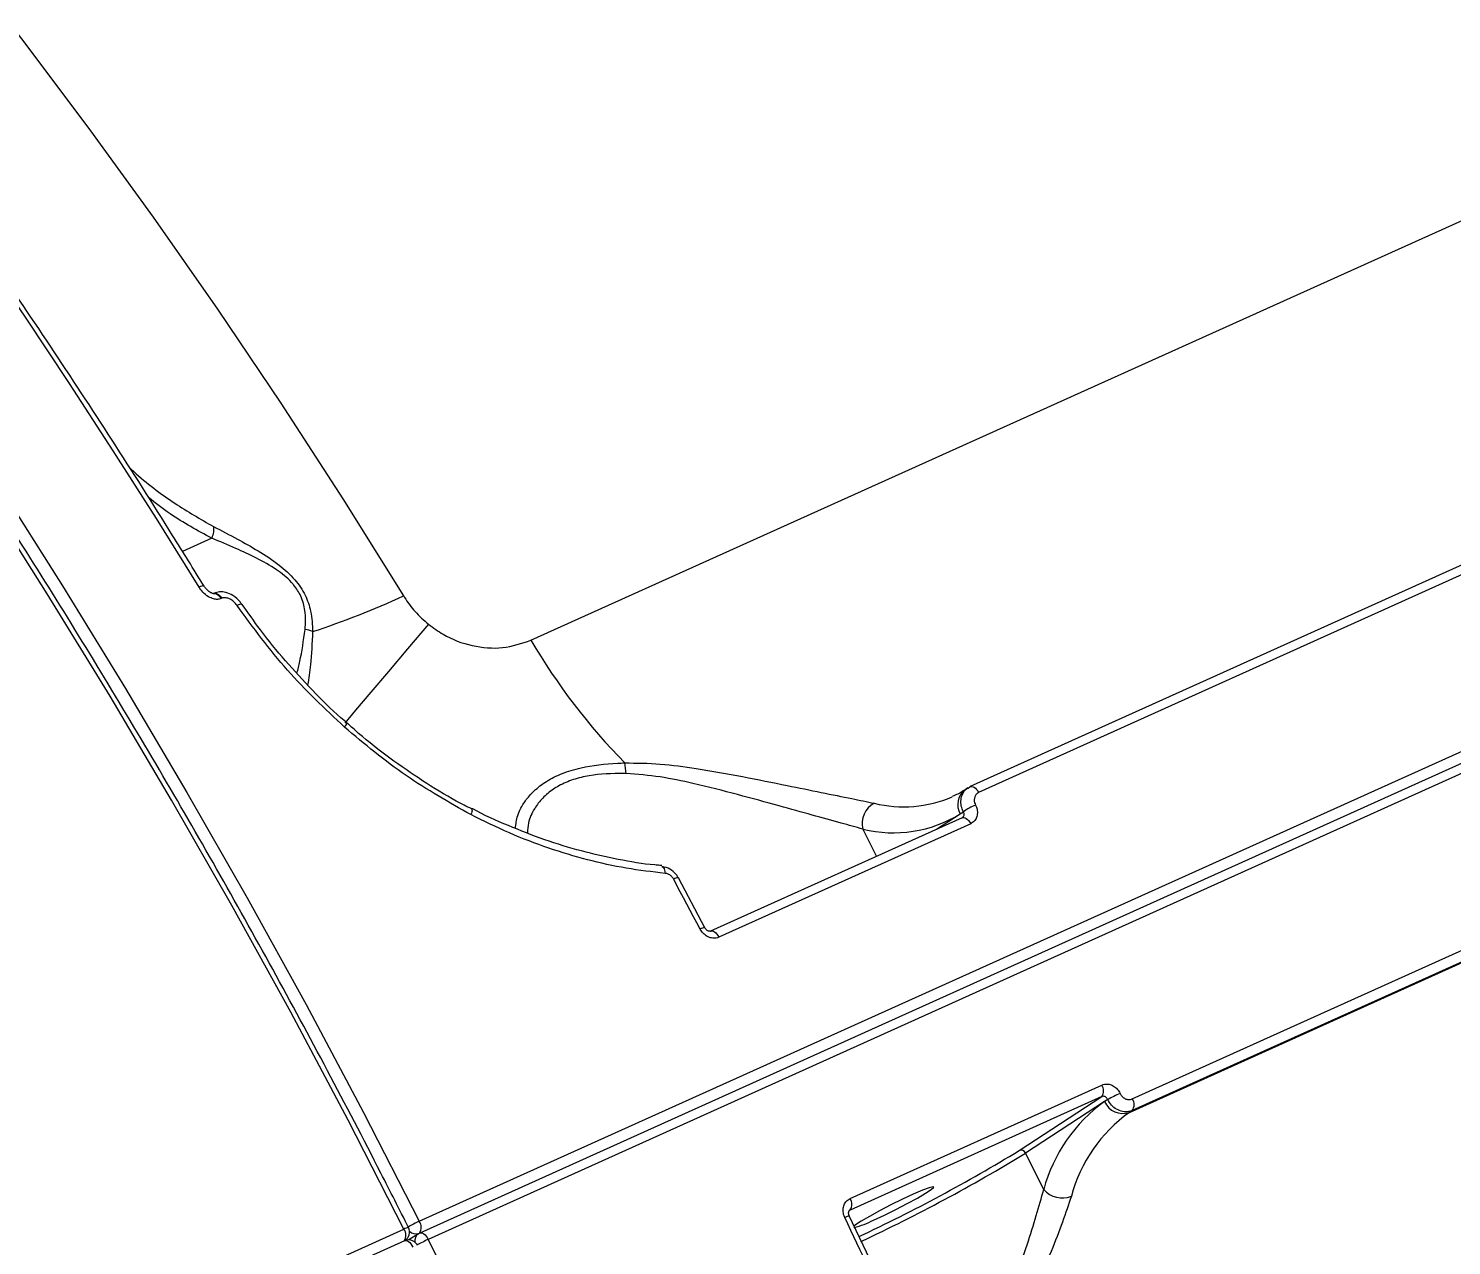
# Model space of a CAD drawing. Header units: millimetres. Extents: x -11024 to 8278, y -7837 to 5770.
# Drawn here: x 3698.3 to 3839.5, y -1047.4 to -926.7 of the extents above; entities that cross this region are included whole.
import ezdxf

# ---------------------------------------------------------------- set-up
doc = ezdxf.new("R2010")
doc.units = ezdxf.units.MM
doc.layers.add('DIKOM_ОБЪЕКТ', color=7, linetype='Continuous')
doc.layers.add('DIKOM_РАЗМЕР_ОБЪЕКТА', color=7, linetype='Continuous')
doc.styles.add('style1', font='arial.ttf', dxfattribs={"width": 0.8})
doc.dimstyles.new('1-50', dxfattribs={"dimtxt": 300, "dimasz": 200, "dimexe": 100, "dimexo": 0, "dimgap": 100, "dimtad": 1, "dimtxsty": 'style1', "dimcen": 200, "dimclrd": 7, "dimclre": 7, "dimclrt": 7, "dimadec": 1, "dimazin": 2, "dimtfac": 1, "dimtmove": 0, "dimatfit": 2, "dimfxl": 0, "dimlwd": 25, "dimlwe": 18, "dimarcsym": 0})

# ---------------------------------------------------------------- blocks, each defined once
blk = doc.blocks.new('*D9')
at = {"layer": 'Defpoints', "color": 0, "transparency": 16777216}
for p in [(3740.68, 3707.51), (-8191.56, -3797.25), (-1076.12, -3797.25)]:
    blk.add_point(p, dxfattribs=at)
at = {"layer": 'DIKOM_РАЗМЕР_ОБЪЕКТА', "color": 7, "lineweight": 18, "transparency": 16777216}
for p, q in [((3740.68, 3707.51), (-8291.56, 3707.51)), ((-1076.12, -3797.25), (-8291.56, -3797.25))]:
    blk.add_line(p, q, dxfattribs=at)
at = {"layer": 'DIKOM_РАЗМЕР_ОБЪЕКТА', "color": 7, "lineweight": 25, "transparency": 16777216}
blk.add_line((-8191.56, 3507.51), (-8191.56, -3597.25), dxfattribs=at)
at = {"layer": 'DIKOM_РАЗМЕР_ОБЪЕКТА', "color": 7, "transparency": 16777216}
for points in [[(-8224.9, 3507.51), (-8158.23, 3507.51), (-8191.56, 3707.51)], [(-8224.9, -3597.25), (-8158.23, -3597.25), (-8191.56, -3797.25)]]:
    blk.add_solid(points, dxfattribs=at)
at = {"layer": 'DIKOM_РАЗМЕР_ОБЪЕКТА', "color": 7, "transparency": 16777216, "insert": (-8444.74, -44.87), "char_height": 300, "attachment_point": 5, "rotation": 90, "style": 'style1'}
blk.add_mtext('7500', dxfattribs=at)
blk = doc.blocks.new('*D10')
at = {"layer": 'Defpoints', "color": 0, "transparency": 16777216}
for p in [(-7791.31, -186.83), (6174.94, -1432.98), (6174.94, -5371.27)]:
    blk.add_point(p, dxfattribs=at)
at = {"layer": 'DIKOM_РАЗМЕР_ОБЪЕКТА', "color": 7, "lineweight": 18, "transparency": 16777216}
for p, q in [((-7791.31, -186.83), (-7791.31, -5471.27)), ((6174.94, -1432.98), (6174.94, -5471.27))]:
    blk.add_line(p, q, dxfattribs=at)
at = {"layer": 'DIKOM_РАЗМЕР_ОБЪЕКТА', "color": 7, "lineweight": 25, "transparency": 16777216}
blk.add_line((-7591.31, -5371.27), (5974.94, -5371.27), dxfattribs=at)
at = {"layer": 'DIKOM_РАЗМЕР_ОБЪЕКТА', "color": 7, "transparency": 16777216}
for points in [[(-7591.31, -5337.93), (-7591.31, -5404.6), (-7791.31, -5371.27)], [(5974.94, -5337.93), (5974.94, -5404.6), (6174.94, -5371.27)]]:
    blk.add_solid(points, dxfattribs=at)
at = {"layer": 'DIKOM_РАЗМЕР_ОБЪЕКТА', "color": 7, "transparency": 16777216, "insert": (-1343.68, -5118.1), "char_height": 300, "attachment_point": 5, "style": 'style1'}
blk.add_mtext('14000', dxfattribs=at)

msp = doc.modelspace()

# ---------------------------------------------------------------- linework, layer by layer
at = {"layer": 'DIKOM_ОБЪЕКТ', "color": 7, "linetype": 'Continuous', "lineweight": 15}
for p, q in [((3748.159, -987.416), (4021.355, -864.288)), ((3737.073, -1045.045), (4114.864, -874.778)), ((4114.913, -875.936), (3737.122, -1046.204)), ((4115.761, -876.565), (3737.97, -1046.833)), ((3856.539, -972.734), (3791.752, -1001.933)), ((3857.368, -973.325), (3792.581, -1002.524)), ((3716.488, -977.303), (3713.585, -978.612)), ((3716.707, -982.762), (3716.654, -982.786)), ((3717.479, -983.252), (3717.411, -983.283)), ((3719.462, -983.84), (3719.458, -983.833)), ((3791.518, -1002.061), (3791.229, -1002.249)), ((3791.533, -1002.083), (3791.716, -1001.953)), ((3791.716, -1001.953), (3791.752, -1001.933)), ((3807.831, -1032.912), (3872.617, -1003.713)), ((3742.26, -1004.183), (3742.265, -1004.185)), ((3790.961, -1005.015), (3765.983, -1016.272)), ((3788.404, -1006.167), (3790.762, -1004.628)), ((3790.762, -1004.628), (3791.067, -1004.428)), ((3790.97, -1005.006), (3790.956, -1005.013)), ((3807.536, -1034.24), (3872.322, -1005.041)), ((3872.61, -1004.853), (3807.824, -1034.052)), ((3791.792, -1005.611), (3766.814, -1016.868)), ((3781.095, -1006.144), (3782.452, -1008.849)), ((3761.143, -1009.758), (3760.953, -1009.744)), ((3765.412, -1015.923), (3762.788, -1010.984)), ((3779.821, -1042.788), (3804.799, -1031.53)), ((3804.795, -1032.676), (3779.817, -1043.933)), ((3796.611, -1038.018), (3804.795, -1032.676)), ((3805.08, -1033.161), (3797.226, -1038.288)), ((3805.385, -1032.961), (3805.08, -1033.161)), ((3807.824, -1034.052), (3807.536, -1034.24)), ((3799.038, -1041.9), (3797.226, -1038.288)), ((3782.153, -1049.575), (3779.749, -1044.492)), ((3779.817, -1043.933), (3779.765, -1043.967)), ((3779.817, -1043.933), (3779.771, -1043.966)), ((3357.757, -1216.09), (3735.549, -1045.822)), ((3736.986, -1046.278), (3736.044, -1046.893)), ((3735.597, -1046.981), (3357.806, -1217.248)), ((3735.66, -1046.947), (3735.619, -1046.971)), ((3735.627, -1046.968), (3735.66, -1046.947))]:
    msp.add_line(p, q, dxfattribs=at)
at = {"layer": 'DIKOM_ОБЪЕКТ', "color": 7, "linetype": 'Continuous', "lineweight": 15, "flags": 128}
for points in [[(3690.945, -919.225), (3697.619, -927.772), (3704.2, -936.522), (3710.683, -945.467), (3717.062, -954.598), (3723.331, -963.906), (3729.484, -973.384), (3735.515, -983.022)], [(3661.81, -924.577), (3668.713, -933.692), (3675.521, -943.001), (3682.226, -952.499), (3688.823, -962.175), (3695.306, -972.024), (3701.672, -982.035), (3707.912, -992.201), (3714.024, -1002.512), (3720, -1012.962), (3725.837, -1023.539), (3731.53, -1034.237), (3737.073, -1045.045)], [(3735.549, -1045.822), (3730.007, -1035.013), (3724.315, -1024.315), (3718.479, -1013.736), (3712.503, -1003.286), (3706.393, -992.973), (3700.153, -982.807), (3693.789, -972.794), (3687.306, -962.945), (3680.71, -953.267), (3674.005, -943.769), (3667.199, -934.458), (3660.296, -925.342)], [(3715.227, -982.157), (3710.999, -975.355), (3706.715, -968.624), (3702.377, -961.966), (3697.987, -955.384), (3693.546, -948.88), (3689.056, -942.457), (3684.518, -936.118), (3679.935, -929.863)], [(3715.721, -982.059), (3715.717, -982.054), (3715.674, -982.033), (3715.6, -982.033), (3715.498, -982.055), (3715.372, -982.097), (3715.227, -982.157)], [(3716.639, -982.793), (3716.736, -982.769), (3716.901, -982.797), (3717.078, -982.898), (3717.253, -983.065), (3717.411, -983.283)], [(3716.708, -982.762), (3716.804, -982.739), (3716.969, -982.766), (3717.146, -982.868), (3717.321, -983.034), (3717.479, -983.252)], [(3719.458, -983.833), (3719.45, -983.826), (3719.408, -983.818), (3719.338, -983.83), (3719.244, -983.862), (3719.129, -983.913), (3718.997, -983.981)], [(3737.99, -985.837), (3735.918, -988.272), (3734.01, -990.518), (3732.285, -992.553), (3730.759, -994.356), (3729.681, -995.634)], [(3791.752, -1001.933), (3791.807, -1001.915), (3791.911, -1001.911), (3792.024, -1001.941), (3792.143, -1002.004), (3792.262, -1002.098), (3792.377, -1002.218), (3792.485, -1002.362), (3792.581, -1002.524)], [(3742.265, -1004.185), (3742.288, -1004.201), (3742.307, -1004.252), (3742.308, -1004.332), (3742.292, -1004.438), (3742.258, -1004.568), (3742.208, -1004.715)], [(3790.961, -1005.015), (3791.016, -1004.997), (3791.12, -1004.993), (3791.234, -1005.023), (3791.353, -1005.087), (3791.473, -1005.181), (3791.588, -1005.303), (3791.696, -1005.448), (3791.792, -1005.611)], [(3761.141, -1009.871), (3761.17, -1009.874), (3761.244, -1009.909), (3761.311, -1009.978), (3761.369, -1010.08), (3761.416, -1010.209), (3761.45, -1010.363), (3761.47, -1010.535)], [(3764.947, -1016.071), (3764.62, -1015.451), (3764.293, -1014.832), (3763.965, -1014.213), (3763.637, -1013.595), (3763.308, -1012.977), (3762.979, -1012.36), (3762.649, -1011.743), (3762.319, -1011.126)], [(3765.983, -1016.272), (3766.038, -1016.254), (3766.142, -1016.25), (3766.256, -1016.281), (3766.375, -1016.344), (3766.495, -1016.439), (3766.611, -1016.561), (3766.718, -1016.706), (3766.814, -1016.868)], [(3782.158, -1044.929), (3783.228, -1044.431), (3784.369, -1043.87), (3785.491, -1043.29), (3786.502, -1042.74), (3787.32, -1042.263), (3787.879, -1041.898), (3788.134, -1041.674), (3788.063, -1041.611), (3787.674, -1041.712), (3786.997, -1041.971), (3786.087, -1042.365), (3785.018, -1042.863), (3783.876, -1043.424), (3782.754, -1044.004), (3781.743, -1044.554), (3780.925, -1045.032), (3780.366, -1045.397), (3780.161, -1045.562)], [(3781.706, -1049.76), (3781.408, -1049.123), (3781.108, -1048.486), (3780.808, -1047.85), (3780.507, -1047.214), (3780.206, -1046.578), (3779.905, -1045.942), (3779.602, -1045.307), (3779.299, -1044.672)], [(3737.122, -1046.204), (3737.179, -1046.185), (3737.286, -1046.183), (3737.403, -1046.216), (3737.525, -1046.284), (3737.647, -1046.384), (3737.765, -1046.512), (3737.874, -1046.664), (3737.97, -1046.833)], [(3735.597, -1046.981), (3735.655, -1046.962), (3735.762, -1046.96), (3735.879, -1046.993), (3736.001, -1047.061), (3736.123, -1047.161), (3736.241, -1047.289), (3736.35, -1047.441), (3736.446, -1047.61)], [(3737.97, -1046.833), (3743.333, -1057.758), (3748.537, -1068.775), (3753.578, -1079.872), (3758.45, -1091.043), (3763.15, -1102.276), (3767.675, -1113.562), (3772.019, -1124.892), (3776.181, -1136.256), (3780.155, -1147.646), (3783.939, -1159.05), (3787.529, -1170.46), (3790.923, -1181.866), (3794.117, -1193.258)]]:
    msp.add_lwpolyline(points, dxfattribs=at)
at = {"layer": 'DIKOM_ОБЪЕКТ', "color": 7, "linetype": 'Continuous', "lineweight": 15}
for centre, radius, start, end in [((3699.363, -904.137), 86.774, 288.21688, 294.62111), ((3725.353, -988.985), 2.677, 64.86306, 81.45041), ((3802.383, -955.593), 62.873, 210.40809, 224.40046), ((3728.179, -994.605), 2.043, 315.70705, 328.57968), ((3751.231, -1000.958), 6.381, 2.83543, 12.44369), ((3792.317, -1003.698), 1.812, 126.88235, 210.86314), ((3783.306, -1005.59), 2.279, 118.41002, 194.07127), ((3785.137, -991.746), 12.193, 256.16263, 293.32622), ((3795.293, -1010.58), 7.464, 113.92589, 124.49017), ((3784.141, -993.994), 12.526, 255.92231, 301.90608), ((3762.769, -1011.767), 0.783, 88.61608, 125.04359), ((3765.426, -1016.775), 0.852, 90.89825, 124.22527), ((3804, -1032.1), 0.981, 324.07591, 35.49481), ((3814.289, -1045.986), 15.789, 125.67879, 165.00249), ((3806.885, -1032.388), 1.963, 203.16757, 289.36871), ((3815.048, -1051.185), 20.627, 114.11963, 117.93429), ((3807.033, -1033.478), 0.978, 323.99393, 35.33516), ((3816.307, -1046.455), 15.038, 125.68092, 165.00083), ((3712.517, -900.3), 161.364, 294.99361, 301.40935), ((3708.841, -893.149), 169.933, 295.09184, 301.34007), ((3796.774, -1038.482), 0.491, 23.18131, 109.36755), ((3800.889, -1040.249), 2.481, 221.72453, 291.08385), ((3779.022, -1043.357), 0.981, 324.07591, 35.49481), ((3780.336, -1046.608), 2.196, 105.51516, 118.16596), ((3777.181, -1034.937), 11.164, 285.80223, 296.4759), ((3736.159, -1046.814), 1.165, 97.52055, 121.59203), ((3734.721, -1046.425), 1.024, 326.47789, 36.09331), ((3735.113, -1046.109), 1, 303.11703, 26.7137), ((3741.862, -1055.697), 11.679, 114.21011, 120.30245), ((3736.756, -1045.373), 0.914, 224.97961, 289.21898), ((3737.468, -1046.965), 0.84, 125.05372, 190.58952), ((3737.532, -1047.115), 1, 114.26071, 123.13844), ((3736.247, -1045.648), 1.022, 326.31244, 36.13974), ((3736.008, -1047.893), 1, 43.88071, 114.26071), ((3736.008, -1047.893), 1, 26.57172, 43.88071), ((3743.233, -1058.491), 12.791, 114.29816, 119.81296)]:
    msp.add_arc(centre, radius, start, end, dxfattribs=at)
for points, knots in [([(3736.006, -1045.66), (3735.097, -1043.862), (3732.458, -1038.648), (3727.987, -1030.09), (3722.552, -1020.026), (3716.988, -1010.072), (3711.302, -1000.236), (3705.495, -990.524), (3699.574, -980.944), (3693.543, -971.504), (3687.406, -962.21), (3681.167, -953.069), (3674.832, -944.089), (3668.405, -935.276), (3661.891, -926.635), (3655.294, -918.176), (3648.621, -909.902), (3641.875, -901.821), (3635.062, -893.939), (3628.187, -886.262), (3621.255, -878.795), (3614.272, -871.544), (3607.241, -864.515), (3600.17, -857.712), (3593.062, -851.142), (3585.923, -844.808), (3578.76, -838.716), (3571.575, -832.87), (3564.377, -827.275), (3557.169, -821.935), (3549.957, -816.854), (3542.747, -812.036), (3535.543, -807.484), (3528.352, -803.203), (3521.178, -799.195), (3514.027, -795.463), (3506.905, -792.01), (3499.817, -788.84), (3492.767, -785.954), (3485.762, -783.354), (3478.807, -781.043), (3471.907, -779.023), (3465.067, -777.295), (3458.293, -775.86), (3451.59, -774.721), (3444.962, -773.873), (3438.42, -773.339), (3433.251, -773.093), (3430.297, -773.131), (3429.461, -773.142)], [0, 0, 0, 0, 0.0114597, 0.0332319, 0.0550046, 0.0767775, 0.0985505, 0.1203238, 0.1420971, 0.163871, 0.1856448, 0.207419, 0.2291935, 0.2509686, 0.2727437, 0.2945196, 0.3162958, 0.3380724, 0.3598495, 0.3816271, 0.4034055, 0.4251842, 0.4469636, 0.4687435, 0.4905241, 0.5123053, 0.5340873, 0.5558697, 0.5776527, 0.5994366, 0.6212208, 0.6430055, 0.6647904, 0.6865758, 0.7083612, 0.7301466, 0.7519313, 0.7737157, 0.7954991, 0.817281, 0.8390614, 0.8608394, 0.8826147, 0.9043867, 0.9261546, 0.9479181, 0.9696767, 0.9914293, 1, 1, 1, 1]), ([(3715.721, -982.059), (3714.683, -980.378), (3711.672, -975.503), (3706.603, -967.539), (3700.484, -958.22), (3694.261, -949.054), (3688.051, -940.207), (3683.432, -933.829), (3680.927, -930.444), (3680.464, -929.818)], [0, 0, 0, 0, 0.0925202, 0.2683009, 0.4440863, 0.6198767, 0.7956669, 0.9622112, 1, 1, 1, 1]), ([(3708.342, -970.323), (3708.473, -970.446), (3709.877, -971.754), (3712.613, -973.812), (3715.358, -975.398), (3716.653, -976.146)], [0, 0, 0, 0, 0.0518137, 0.5529432, 1, 1, 1, 1]), ([(3716.494, -977.298), (3715.085, -976.545), (3712.907, -975.379), (3710.915, -973.816), (3710.21, -973.263)], [0, 0, 0, 0, 0.6465261, 1, 1, 1, 1]), ([(3716.653, -976.146), (3716.656, -976.177), (3716.674, -976.342), (3716.661, -976.717), (3716.553, -977.091), (3716.494, -977.298)], [0, 0, 0, 0, 0.0927032, 0.4978119, 1, 1, 1, 1]), ([(3716.653, -976.146), (3717.442, -976.553), (3718.893, -977.302), (3721.101, -978.535), (3723.063, -979.812), (3724.728, -981.295), (3725.824, -982.927), (3726.416, -984.744), (3726.463, -985.899), (3726.49, -986.562)], [0, 0, 0, 0, 0.183993, 0.3384113, 0.4956214, 0.6241629, 0.7374547, 0.849209, 1, 1, 1, 1]), ([(3716.488, -977.303), (3716.489, -977.303), (3716.491, -977.302), (3716.493, -977.3), (3716.493, -977.299), (3716.494, -977.298)], [0, 0, 0, 0, 0.4118514, 0.761352, 1, 1, 1, 1]), ([(3725.751, -986.338), (3725.786, -985.732), (3725.847, -984.693), (3725.431, -983.132), (3724.839, -982.19), (3724.05, -981.281), (3722.801, -980.282), (3720.898, -979.233), (3718.722, -978.231), (3717.276, -977.63), (3716.488, -977.303)], [0, 0, 0, 0, 0.1504191, 0.2579361, 0.3421057, 0.3655903, 0.4905404, 0.6470528, 0.8079194, 1, 1, 1, 1]), ([(3717.411, -983.283), (3717.294, -983.319), (3717.061, -983.392), (3716.617, -983.328), (3716.103, -983.099), (3715.598, -982.688), (3715.344, -982.325), (3715.227, -982.157)], [0, 0, 0, 0, 0.1522329, 0.3040609, 0.5080507, 0.7732349, 1, 1, 1, 1]), ([(3716.653, -982.788), (3716.655, -982.787), (3716.66, -982.785), (3716.642, -982.788), (3716.584, -982.781), (3716.494, -982.756), (3716.354, -982.694), (3716.149, -982.56), (3715.912, -982.344), (3715.791, -982.15), (3715.731, -982.054)], [0, 0, 0, 0, 0.02691151, 0.08863392, 0.15422606, 0.22792143, 0.33206542, 0.49595396, 0.74866573, 1, 1, 1, 1]), ([(3719.448, -983.84), (3719.4, -983.766), (3719.18, -983.427), (3718.657, -982.985), (3717.936, -982.657), (3717.268, -982.576), (3716.887, -982.707), (3716.712, -982.767)], [0, 0, 0, 0, 0.08303972, 0.38040905, 0.61856344, 0.82403549, 1, 1, 1, 1]), ([(3718.997, -983.981), (3718.892, -983.849), (3718.684, -983.587), (3718.297, -983.324), (3717.937, -983.199), (3717.665, -983.187), (3717.532, -983.234), (3717.479, -983.252)], [0, 0, 0, 0, 0.27185704, 0.53882499, 0.7374883, 0.89658302, 1, 1, 1, 1]), ([(3729.641, -996.032), (3727.699, -994.199), (3723.765, -990.487), (3720.599, -986.168), (3718.997, -983.981)], [0, 0, 0, 0, 0.4937624, 1, 1, 1, 1]), ([(3729.936, -995.654), (3729.72, -995.471), (3728.505, -994.441), (3726.436, -992.38), (3723.761, -989.474), (3721.425, -986.615), (3720.079, -984.683), (3719.481, -983.825)], [0, 0, 0, 0, 0.0535932, 0.3009665, 0.5498285, 0.8000842, 1, 1, 1, 1]), ([(3735.515, -983.022), (3735.546, -983.071), (3735.881, -983.61), (3736.63, -984.625), (3737.531, -985.428), (3737.99, -985.837)], [0, 0, 0, 0, 0.04680975, 0.51426955, 1, 1, 1, 1]), ([(3724.937, -990.701), (3725.037, -990.313), (3725.359, -989.055), (3725.591, -987.449), (3725.751, -986.338)], [0, 0, 0, 0, 0.3086994, 1, 1, 1, 1]), ([(3726.49, -986.562), (3726.435, -987.699), (3726.337, -989.677), (3726.098, -991.207), (3725.996, -991.857)], [0, 0, 0, 0, 0.574629, 1, 1, 1, 1]), ([(3737.99, -985.837), (3738.466, -986.183), (3739.798, -987.153), (3742.347, -988.084), (3745.421, -988.337), (3747.24, -987.725), (3748.159, -987.416)], [0, 0, 0, 0, 0.1529523, 0.4283752, 0.7114416, 1, 1, 1, 1]), ([(3742.208, -1004.715), (3740.024, -1003.489), (3735.605, -1001.008), (3731.645, -997.704), (3729.641, -996.032)], [0, 0, 0, 0, 0.4941822, 1, 1, 1, 1]), ([(3742.284, -1004.15), (3741.772, -1003.892), (3740.107, -1003.055), (3737.383, -1001.38), (3734.146, -999.137), (3731.661, -997.212), (3730.311, -995.987), (3729.941, -995.65)], [0, 0, 0, 0, 0.11633932, 0.3779889, 0.63965071, 0.90105932, 1, 1, 1, 1]), ([(3746.618, -1006.073), (3746.667, -1005.651), (3746.769, -1004.763), (3747.443, -1003.48), (3748.437, -1002.329), (3749.649, -1001.392), (3751.215, -1000.601), (3753.526, -999.897), (3755.723, -999.64), (3757.229, -999.59), (3757.462, -999.583)], [0, 0, 0, 0, 0.1433277, 0.3011056, 0.4144558, 0.5306251, 0.6451924, 0.7641503, 0.9635378, 1, 1, 1, 1]), ([(3757.462, -999.583), (3758.638, -999.595), (3760.994, -999.619), (3764.948, -1000.181), (3769.198, -1000.928), (3773.372, -1001.78), (3777.003, -1002.516), (3779.966, -1003.117), (3781.504, -1003.436), (3782.221, -1003.585)], [0, 0, 0, 0, 0.1281527, 0.2567367, 0.4268158, 0.5968754, 0.7373083, 0.8775714, 1, 1, 1, 1]), ([(3757.604, -1000.642), (3757.384, -1000.638), (3755.977, -1000.616), (3753.997, -1000.766), (3751.934, -1001.344), (3750.948, -1001.823), (3750.052, -1002.396), (3749.257, -1003.066), (3748.397, -1004.209), (3747.867, -1005.402), (3747.82, -1006.2), (3747.801, -1006.53)], [0, 0, 0, 0, 0.0381428, 0.2442205, 0.3514956, 0.4629301, 0.4835284, 0.601027, 0.7220597, 0.8848936, 1, 1, 1, 1]), ([(3781.095, -1006.144), (3780.398, -1005.951), (3778.908, -1005.539), (3776.071, -1004.762), (3772.629, -1003.807), (3768.66, -1002.709), (3764.678, -1001.7), (3760.95, -1000.9), (3758.73, -1000.729), (3757.604, -1000.642)], [0, 0, 0, 0, 0.1227075, 0.2624599, 0.4060196, 0.5749239, 0.748263, 0.8723704, 1, 1, 1, 1]), ([(3791.229, -1002.249), (3790.999, -1002.398), (3790.596, -1002.658), (3790.153, -1002.83), (3789.964, -1002.903)], [0, 0, 0, 0, 0.5722466, 1, 1, 1, 1]), ([(3791.067, -1004.428), (3791.007, -1004.294), (3790.856, -1003.956), (3790.787, -1003.372), (3790.912, -1002.767), (3791.172, -1002.308), (3791.434, -1002.145), (3791.533, -1002.083)], [0, 0, 0, 0, 0.1547669, 0.3891944, 0.6234847, 0.8576931, 1, 1, 1, 1]), ([(3792.581, -1002.524), (3792.499, -1002.573), (3792.334, -1002.671), (3792.18, -1002.929), (3792.121, -1003.232), (3792.159, -1003.522), (3792.236, -1003.691), (3792.266, -1003.758)], [0, 0, 0, 0, 0.2142567, 0.4285786, 0.6432088, 0.8581233, 1, 1, 1, 1]), ([(3792.266, -1003.758), (3792.312, -1003.858), (3792.428, -1004.111), (3792.483, -1004.547), (3792.395, -1005.002), (3792.164, -1005.389), (3791.916, -1005.537), (3791.792, -1005.611)], [0, 0, 0, 0, 0.1418653, 0.3567529, 0.5713486, 0.7857514, 1, 1, 1, 1]), ([(3761.47, -1010.535), (3760.186, -1010.386), (3757.617, -1010.088), (3753.754, -1009.232), (3749.88, -1008.069), (3746.011, -1006.592), (3743.476, -1005.341), (3742.208, -1004.715)], [0, 0, 0, 0, 0.1976874, 0.3953846, 0.5930886, 0.7965492, 1, 1, 1, 1]), ([(3760.953, -1009.744), (3760.783, -1009.733), (3759.411, -1009.638), (3756.807, -1009.184), (3753.159, -1008.365), (3749.512, -1007.244), (3745.913, -1005.828), (3743.503, -1004.769), (3742.328, -1004.12), (3742.304, -1004.107)], [0, 0, 0, 0, 0.0272219, 0.2194729, 0.4129627, 0.6072473, 0.8018154, 0.996009, 1, 1, 1, 1]), ([(3791.015, -1004.969), (3791.024, -1004.964), (3791.071, -1004.932), (3791.12, -1004.832), (3791.148, -1004.685), (3791.125, -1004.543), (3791.083, -1004.461), (3791.067, -1004.428)], [0, 0, 0, 0, 0.05370883, 0.31149493, 0.56992036, 0.82897242, 1, 1, 1, 1]), ([(3762.773, -1010.991), (3762.735, -1010.913), (3762.584, -1010.607), (3762.121, -1010.194), (3761.57, -1009.898), (3761.229, -1009.899), (3761.148, -1009.9)], [0, 0, 0, 0, 0.1255925, 0.4947858, 0.8807791, 1, 1, 1, 1]), ([(3762.319, -1011.126), (3762.257, -1011.031), (3762.134, -1010.841), (3761.858, -1010.639), (3761.626, -1010.553), (3761.497, -1010.538), (3761.47, -1010.535)], [0, 0, 0, 0, 0.306774, 0.6132682, 0.9195487, 1, 1, 1, 1]), ([(3766.814, -1016.868), (3766.725, -1016.9), (3766.499, -1016.982), (3766.087, -1016.972), (3765.632, -1016.806), (3765.221, -1016.5), (3765.038, -1016.214), (3764.947, -1016.071)], [0, 0, 0, 0, 0.140631, 0.3551398, 0.5699398, 0.7848777, 1, 1, 1, 1]), ([(3765.975, -1016.269), (3765.956, -1016.28), (3765.926, -1016.295), (3765.778, -1016.265), (3765.644, -1016.195), (3765.517, -1016.084), (3765.418, -1015.948), (3765.383, -1015.857), (3765.366, -1015.815)], [0, 0, 0, 0, 0.29883, 0.4605328, 0.5980712, 0.7415902, 0.8820792, 1, 1, 1, 1]), ([(3804.799, -1031.53), (3804.888, -1031.498), (3805.114, -1031.417), (3805.521, -1031.43), (3805.965, -1031.603), (3806.361, -1031.919), (3806.533, -1032.212), (3806.619, -1032.359)], [0, 0, 0, 0, 0.1406196, 0.3550823, 0.5698346, 0.784853, 1, 1, 1, 1]), ([(3805.385, -1032.961), (3805.359, -1032.911), (3805.305, -1032.811), (3805.178, -1032.703), (3805.033, -1032.644), (3804.9, -1032.638), (3804.825, -1032.665), (3804.795, -1032.676)], [0, 0, 0, 0, 0.215458, 0.4305646, 0.6453283, 0.8595203, 1, 1, 1, 1]), ([(3807.824, -1034.052), (3807.705, -1034.095), (3807.405, -1034.204), (3806.861, -1034.187), (3806.266, -1033.96), (3805.733, -1033.544), (3805.501, -1033.155), (3805.385, -1032.961)], [0, 0, 0, 0, 0.1407612, 0.3554534, 0.570299, 0.7851698, 1, 1, 1, 1]), ([(3806.619, -1032.359), (3806.676, -1032.457), (3806.791, -1032.652), (3807.054, -1032.863), (3807.35, -1032.978), (3807.621, -1032.988), (3807.771, -1032.934), (3807.831, -1032.912)], [0, 0, 0, 0, 0.2151313, 0.43016588, 0.64502802, 0.85947446, 1, 1, 1, 1]), ([(3789.864, -1064.927), (3790.562, -1063.853), (3792.029, -1061.597), (3793.7, -1057.717), (3795.139, -1053.945), (3796.369, -1050.46), (3797.408, -1047.341), (3798.344, -1044.406), (3798.807, -1042.735), (3799.038, -1041.9)], [0, 0, 0, 0, 0.1463722, 0.3075797, 0.46901, 0.602098, 0.7351111, 0.8676417, 1, 1, 1, 1]), ([(3779.299, -1044.672), (3779.257, -1044.569), (3779.151, -1044.31), (3779.109, -1043.865), (3779.209, -1043.402), (3779.448, -1043.01), (3779.697, -1042.862), (3779.821, -1042.788)], [0, 0, 0, 0, 0.1418487, 0.3567265, 0.5713382, 0.7857359, 1, 1, 1, 1]), ([(3801.782, -1042.563), (3801.503, -1043.393), (3800.946, -1045.052), (3799.804, -1047.992), (3798.526, -1051.124), (3797.009, -1054.634), (3795.234, -1058.441), (3793.18, -1062.377), (3791.479, -1064.64), (3790.657, -1065.732)], [0, 0, 0, 0, 0.13166, 0.26349, 0.3951419, 0.5268751, 0.6882992, 0.8495378, 1, 1, 1, 1]), ([(3779.753, -1044.49), (3779.739, -1044.462), (3779.7, -1044.384), (3779.677, -1044.249), (3779.681, -1044.114), (3779.715, -1044.017), (3779.747, -1043.972), (3779.767, -1043.965), (3779.776, -1043.962)], [0, 0, 0, 0, 0.08917082, 0.24837636, 0.41577283, 0.59891388, 0.8200589, 1, 1, 1, 1])]:
    msp.add_open_spline(points, degree=3, knots=knots, dxfattribs=at)

# ---------------------------------------------------------------- dimensions: what is measured, and where the dimension line sits
at = {"layer": 'DIKOM_РАЗМЕР_ОБЪЕКТА'}
dim = msp.add_linear_dim(base=(-8191.564, -3797.252), p1=(3740.68, 3707.508), p2=(-1076.116, -3797.252), angle=90, text='7500', dimstyle='1-50', dxfattribs=at)
dim.commit()
dim.dimension.update_dxf_attribs({"geometry": '*D9', "text_midpoint": (-8191.564, -44.872), "dimtype": 160})
dim = msp.add_linear_dim(base=(6174.942, -5371.267), p1=(-7791.307, -186.829), p2=(6174.942, -1432.983), text='14000', dimstyle='1-50', dxfattribs=at)
dim.commit()
dim.dimension.update_dxf_attribs({"geometry": '*D10', "text_midpoint": (-1343.681, -5371.267), "dimtype": 160})

doc.saveas('drawing.dxf')
